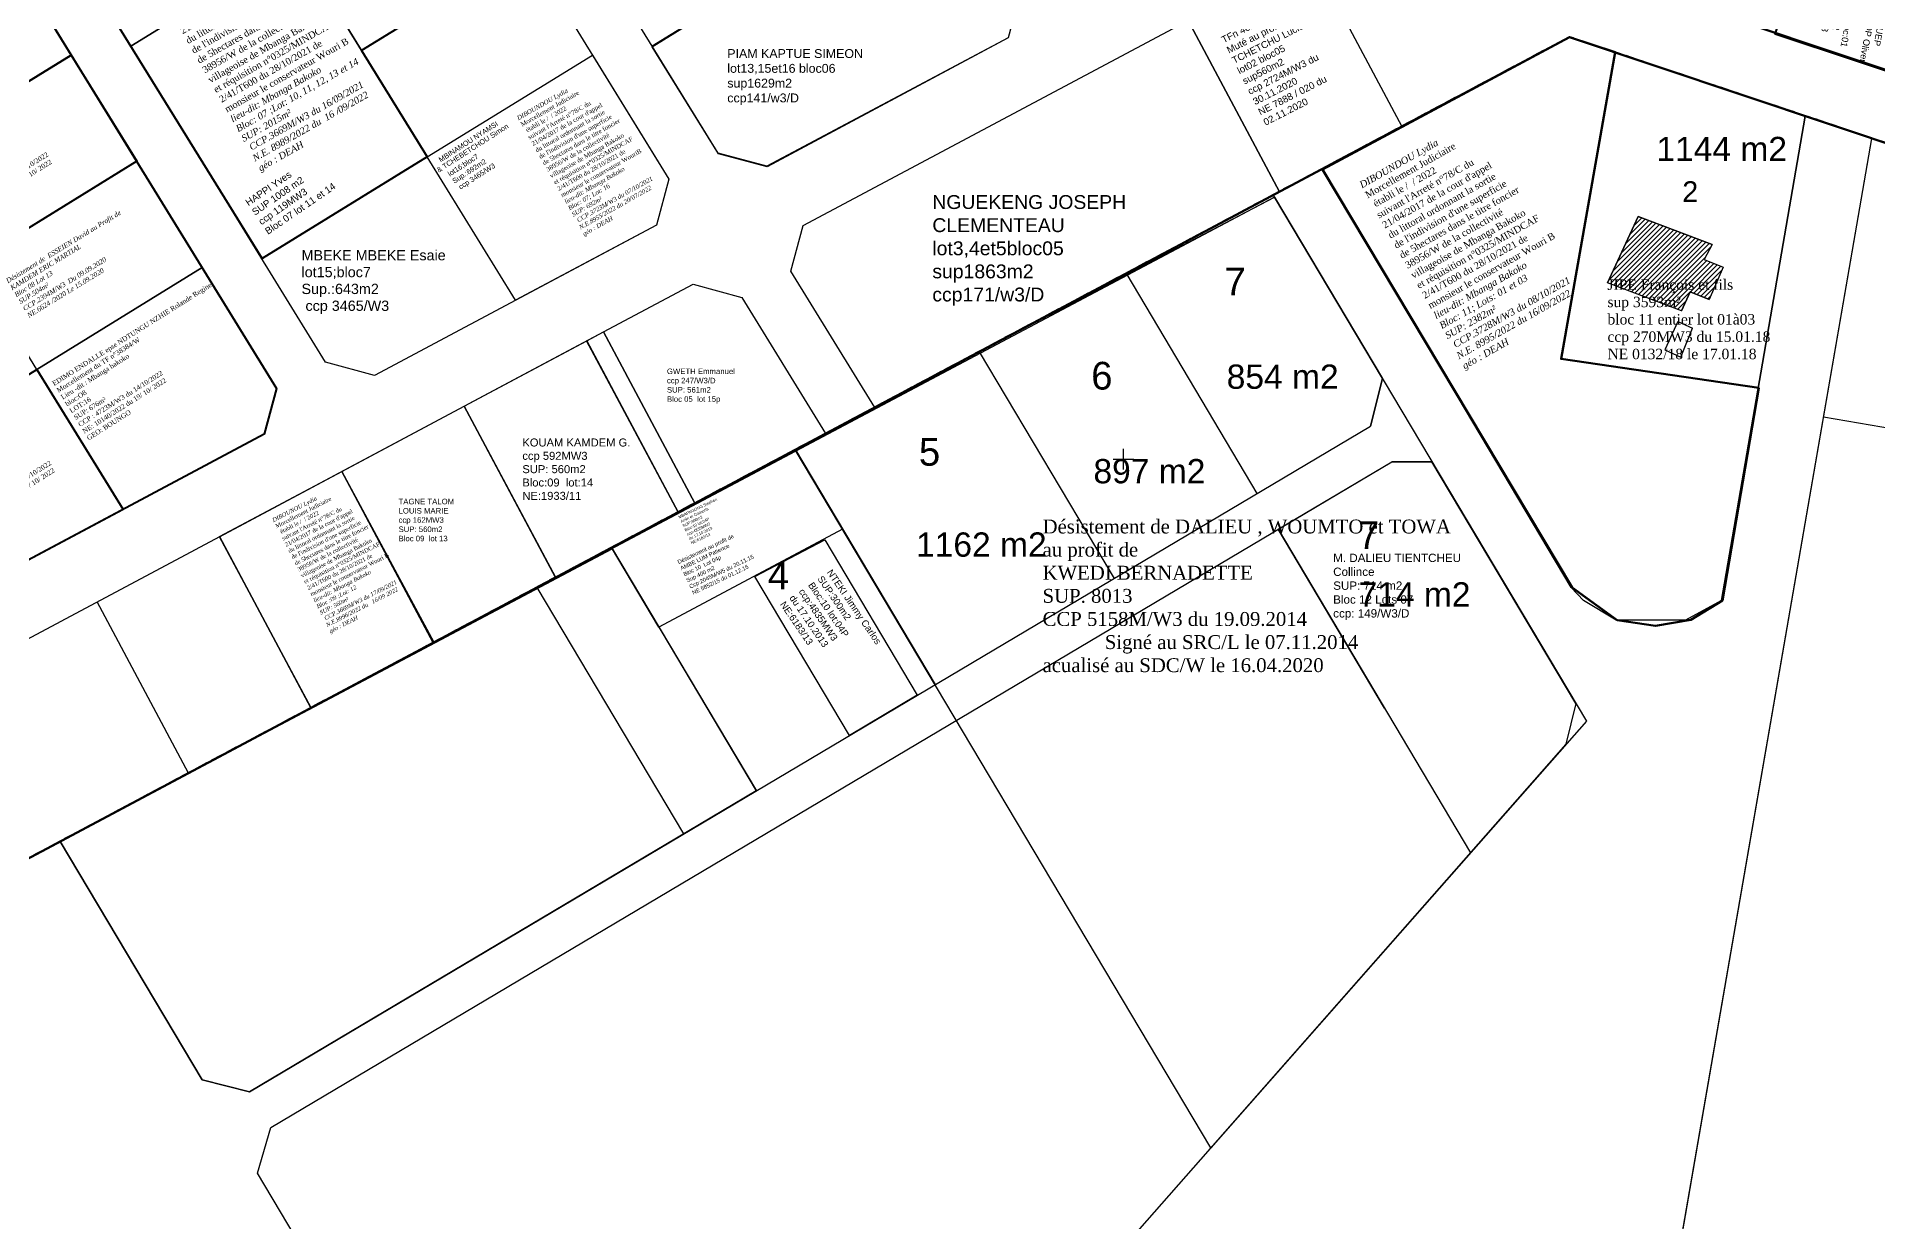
# Model space of a CAD drawing. Header units: millimetres. Extents: x 587399 to 927168, y 438565 to 1444955.
# Drawn here: x 922943.3 to 923208.7, y 1443090.1 to 1443260.9 of the extents above; entities that cross this region are included whole.
import ezdxf
from ezdxf.enums import TextEntityAlignment as Align

# ---------------------------------------------------------------- set-up
doc = ezdxf.new("R2010")
doc.units = ezdxf.units.MM
doc.header["$LTSCALE"] = 2
doc.linetypes.add('Parcelle', pattern=[1.2, 0.8, -0.4])
doc.layers.add('CONTOUR', color=130, linetype='Continuous')
doc.layers.add('end maj 26 02 2021', color=7, linetype='Continuous')
doc.styles.add('Arial 3.0', font='arial.ttf', dxfattribs={"width": 0.99, "height": 1.5})
doc.styles.add('Arial 4.0', font='arial.ttf', dxfattribs={"width": 0.99, "height": 0.8})
doc.styles.get("Standard").update_dxf_attribs({"font": 'arial.ttf'})
doc.styles.add('Times 1.0', font='times.ttf', dxfattribs={"width": 0.99, "height": 1})

msp = doc.modelspace()

# ---------------------------------------------------------------- hatches: boundary and pattern name
at = {"layer": 'end maj 26 02 2021'}
h = msp.add_hatch(dxfattribs=at)
h.set_pattern_fill('ANSI31', scale=4, style=0)
h.set_pattern_definition([(45, (0, 0), (-0.3535533906, 0.3535533906), [])])
h.paths.add_polyline_path([(923174.227, 1443234.999), (923172.25, 1443230.714, -0.0993653), (923172.724, 1443228.349, -0.1580701), (923171.558, 1443224.752), (923180.461, 1443221.377), (923181.745, 1443224.137), (923184.469, 1443223.03), (923186.463, 1443227.694), (923183.739, 1443228.801), (923184.883, 1443230.959)])
h.paths.add_polyline_path([(923169.805, 1443225.417), (923171.558, 1443224.752, 0.1580701), (923172.724, 1443228.349, 0.0993653), (923172.25, 1443230.714)])
h.paths.add_polyline_path([(923179.824, 1443236.338), (923183.615, 1443236.338), (923183.615, 1443240.857), (923179.824, 1443240.857)], flags=9)

# ---------------------------------------------------------------- linework, layer by layer
at = {"color": 6, "lineweight": 40, "flags": 128}
for points in [[(922894.409, 1443336.18), (922901.398, 1443334.357), (922977.875, 1443210.199), (922976.084, 1443203.59), (922935.395, 1443181.901), (922928.36, 1443183.806), (922853.098, 1443305.994), (922854.74, 1443312.863), (922876.58, 1443326.24)], [(922938.817, 1443273.609), (922948.257, 1443258.283), (922924.417, 1443243.597), (922914.977, 1443258.923)], [(922948.257, 1443258.283), (922957.698, 1443242.957), (922933.857, 1443228.272), (922924.417, 1443243.597)], [(922943.297, 1443212.946), (922955.74, 1443192.745), (922935.395, 1443181.901), (922928.36, 1443183.806), (922919.457, 1443198.261)]]:
    msp.add_lwpolyline(points, close=True, dxfattribs=at)
at = {"lineweight": 40, "flags": 128}
msp.add_lwpolyline([(922971.263, 1443289.576), (922980.704, 1443274.25), (923004.543, 1443288.935), (923014.012, 1443273.626), (922990.143, 1443258.924), (922999.582, 1443243.6), (922975.799, 1443228.948), (922947.394, 1443274.874)], close=True, dxfattribs=at)
at = {"color": 3, "lineweight": 50, "flags": 128}
msp.add_lwpolyline([(923164.323, 1443260.865), (923170.917, 1443258.669), (923163.102, 1443214.441), (923191.623, 1443210.267), (923186.38, 1443179.626), (923181.833, 1443176.809), (923176.727, 1443175.931), (923171.184, 1443176.789), (923164.729, 1443181.494), (923128.693, 1443241.789)], close=True, dxfattribs=at)
at = {"color": 7, "flags": 128}
msp.add_lwpolyline([(923023.42, 1443258.28), (923034.461, 1443240.358), (923032.672, 1443233.751), (923012.33, 1443222.91), (922999.58, 1443243.6)], close=True, dxfattribs=at)
at = {"flags": 128}
msp.add_lwpolyline([(922967.138, 1443227.63), (922977.875, 1443210.199), (922976.084, 1443203.59), (922955.74, 1443192.745), (922943.298, 1443212.946)], close=True, dxfattribs=at)
at = {"layer": 'CONTOUR', "lineweight": 40, "flags": 128}
msp.add_lwpolyline([(923209.747, 1443308.63), (923231.754, 1443304.741), (923228.1, 1443284.061), (923240.378, 1443281.892), (923229.582, 1443249.463), (923193.995, 1443261.311)], close=True, dxfattribs=at)
at = {"layer": 'CONTOUR', "flags": 128}
for points in [[(923064.522, 1443300.721), (923085.145, 1443267.377), (923083.367, 1443260.765), (923048.616, 1443242.16), (923041.579, 1443244.052), (923032.043, 1443259.47), (923053.306, 1443272.62), (923043.838, 1443287.928)], [(922987.296, 1443198.234), (923000.512, 1443173.549), (922982.881, 1443164.11), (922969.664, 1443188.794)]]:
    msp.add_lwpolyline(points, close=True, dxfattribs=at)
at = {"layer": 'end maj 26 02 2021', "linetype": 'ByBlock', "lineweight": 50}
msp.add_line((923273.383, 1443234.881), (923175.677, 1443267.606), dxfattribs=at)
at = {"layer": 'end maj 26 02 2021', "color": 7}
for p, q in [((923164.323, 1443260.865), (922919.12, 1443130.165)), ((923164.323, 1443260.865), (923077.418, 1443214.542)), ((923276.347, 1443223.342), (923164.323, 1443260.865)), ((923186.232, 1443179.586), (923198.322, 1443249.477)), ((923158.357, 1442959.768), (923207.914, 1443246.264)), ((923128.658, 1443241.855, 10.551), (923164.584, 1443181.493, 14.257)), ((923079.185, 1443215.484), (923121.784, 1443237.763, 10.551)), ((923121.784, 1443237.763, 10.551), (923137.354, 1443211.602, 12.158)), ((923100, 1443198.5), (923100, 1443201.5)), ((922977.049, 1443103.579, 13.218), (923138.678, 1443199.602, 10.942)), ((923098.5, 1443200), (923101.5, 1443200)), ((923122.314, 1443189.88), (923138.678, 1443199.602)), ((923122.314, 1443189.88), (923138.678, 1443199.602)), ((923138.678, 1443199.602), (923144.491, 1443199.611)), ((923138.678, 1443199.602), (923144.491, 1443199.611)), ((923165.236, 1443164.756, 70.102), (923144.491, 1443199.611, 14.91)), ((923144.491, 1443199.611), (923158.323, 1443176.378)), ((923144.491, 1443199.611), (923158.323, 1443176.378))]:
    msp.add_line(p, q, dxfattribs=at)
at = {"layer": 'end maj 26 02 2021', "color": 7, "lineweight": 0}
for p, q in [((923164.323, 1443260.865), (923138.362, 1443247.027)), ((923276.347, 1443223.342), (923164.323, 1443260.865)), ((923136.291, 1443245.923), (923035.013, 1443191.939))]:
    msp.add_line(p, q, dxfattribs=at)
at = {"layer": 'end maj 26 02 2021', "linetype": 'ByBlock', "ltscale": 0.0014}
for p, q in [((922999.58, 1443243.6), (923023.42, 1443258.28)), ((923023.42, 1443258.28), (923034.46, 1443240.36)), ((923012.33, 1443222.91), (922999.58, 1443243.6)), ((923032.67, 1443233.75), (923012.33, 1443222.91))]:
    msp.add_line(p, q, dxfattribs=at)
at = {"layer": 'end maj 26 02 2021', "color": 7, "lineweight": 30}
for p, q in [((923174.227, 1443234.999, 113.623), (923169.805, 1443225.417, 113.596)), ((923184.883, 1443230.959, 113.811), (923174.227, 1443234.999, 113.623)), ((923184.883, 1443230.959, 113.811), (923183.739, 1443228.801, 114.129)), ((923183.739, 1443228.801, 114.129), (923186.463, 1443227.694, 113.87)), ((923186.463, 1443227.694, 113.87), (923184.469, 1443223.03, 114.091)), ((923180.461, 1443221.377, 113.784), (923169.805, 1443225.417, 113.596)), ((923180.461, 1443221.377, 113.784), (923181.745, 1443224.137, 114.35)), ((923181.745, 1443224.137, 114.35), (923184.469, 1443223.03, 114.091)), ((923179.938, 1443219.834, 113.981), (923178.072, 1443215.783, 113.981)), ((923179.938, 1443219.834, 113.981), (923182.047, 1443218.862, 113.929)), ((923180.393, 1443214.714, 113.924), (923182.047, 1443218.862, 12.306)), ((923178.072, 1443215.783, 113.981), (923180.393, 1443214.714, 113.924))]:
    msp.add_line(p, q, dxfattribs=at)
at = {"layer": 'end maj 26 02 2021', "color": 150}
for p, q in [((923100.484, 1443226.624, 5.276), (923119.249, 1443195.038, -0.159)), ((923079.185, 1443215.484, 10.248), (923098.641, 1443182.795, 12.339)), ((923191.53, 1443210.217, 1.439), (923163.017, 1443214.443, 2.532)), ((922973.981, 1443108.735, 12.335), (923135.609, 1443204.758, 12.419)), ((923200.969, 1443206.11), (923271.103, 1443193.978)), ((923052.682, 1443201.357, 10.17), (923072.849, 1443167.472, 12.338)), ((923122.314, 1443189.88, -1.046), (923150.034, 1443143.22, -9.075)), ((923137.636, 1443164.088), (923122.314, 1443189.88)), ((923137.636, 1443164.088), (923122.314, 1443189.88)), ((923026.178, 1443187.23, 10.092), (923047.057, 1443152.149, 12.337))]:
    msp.add_line(p, q, dxfattribs=at)
at = {"layer": 'end maj 26 02 2021', "color": 7, "extrusion": (-0.027292, 0.045066, 0.998611)}
msp.add_line((923137.354, 1443211.602, 12.158), (923135.609, 1443204.758, 12.419), dxfattribs=at)
at = {"layer": 'end maj 26 02 2021', "linetype": 'ByBlock'}
for p, q in [((923122.314, 1443189.88), (923138.678, 1443199.602)), ((923138.678, 1443199.602), (923144.491, 1443199.611)), ((923144.491, 1443199.611), (923158.323, 1443176.378))]:
    msp.add_line(p, q, dxfattribs=at)
at = {"layer": 'end maj 26 02 2021', "color": 7, "extrusion": (-0.405394, 0.696407, 0.592177)}
msp.add_line((923144.491, 1443199.611, 14.91), (923138.678, 1443199.602, 10.942), dxfattribs=at)
at = {"layer": 'end maj 26 02 2021', "color": 150, "linetype": 'ByBlock'}
msp.add_line((923137.636, 1443164.088), (923122.314, 1443189.88), dxfattribs=at)
at = {"layer": 'end maj 26 02 2021', "linetype": 'ByBlock', "ltscale": 0.0014, "flags": 128}
for points in [[(922985.663, 1443319.587), (923034.462, 1443240.362), (923032.672, 1443233.753), (922991.983, 1443212.064), (922984.948, 1443213.969), (922937.982, 1443290.218)], [(923038.198, 1443193.637), (922919.12, 1443130.165), (922819.826, 1443291.479), (922837.684, 1443302.417), (922844.57, 1443300.771), (922927.395, 1443166.305), (923025.027, 1443218.346)], [(923034.434, 1443303.33), (923053.315, 1443272.678), (923032.029, 1443259.567), (923013.148, 1443290.219)], [(923064.583, 1443300.759), (923085.145, 1443267.377), (923083.355, 1443260.768), (923048.57, 1443242.227), (923041.536, 1443244.132), (923032.029, 1443259.567), (923053.315, 1443272.678), (923043.875, 1443288.004)], [(922971.263, 1443289.576), (922980.703, 1443274.25), (922956.863, 1443259.566), (922947.422, 1443274.892)], [(923004.543, 1443288.935), (923013.983, 1443273.609), (922990.143, 1443258.924), (922990.143, 1443258.924), (922980.703, 1443274.25)], [(923126.957, 1443272.677), (923140.128, 1443247.968), (923122.478, 1443238.561), (923109.308, 1443263.27)], [(923109.308, 1443263.27), (923122.478, 1443238.561), (923064.126, 1443207.457), (923052.035, 1443227.087), (923053.825, 1443233.696)], [(923037.927, 1443225.222), (923044.961, 1443223.316), (923057.052, 1443203.687), (923038.198, 1443193.637), (923025.027, 1443218.346)], [(923022.595, 1443217.049), (923025.027, 1443218.346), (923038.198, 1443193.637), (923035.765, 1443192.34), (923022.589, 1443217.046)], [(923022.595, 1443217.049), (923035.765, 1443192.34), (923018.116, 1443182.933), (923004.946, 1443207.642)], [(922969.647, 1443188.827), (922987.296, 1443198.234), (923000.565, 1443173.577), (922982.818, 1443164.118)], [(923026.178, 1443187.23), (923047.057, 1443152.149), (922973.981, 1443108.735), (922967.129, 1443110.471), (922946.668, 1443144.849)]]:
    msp.add_lwpolyline(points, close=True, dxfattribs=at)
at = {"layer": 'end maj 26 02 2021', "linetype": 'ByBlock', "lineweight": 50, "elevation": -1.484, "flags": 128}
msp.add_lwpolyline([(922749.78, 1442651.98), (922680.93, 1442789.62), (922630.47, 1442890.75), (922594.4, 1442963.04), (922520.17, 1443111.88), (922558.78, 1443132.57), (922636.37, 1443180.55), (922710.2, 1443223.82), (922819.826, 1443291.479), (922919.12, 1443130.165), (923164.323, 1443260.865), (923276.347, 1443223.342), (923264.015, 1443154.291), (923186.652, 1442721.081)], dxfattribs=at)
at = {"layer": 'end maj 26 02 2021', "color": 7, "flags": 128}
for points in [[(922749.78, 1442651.98), (922680.93, 1442789.62), (922630.47, 1442890.75), (922594.4, 1442963.04), (922520.17, 1443111.88), (922558.78, 1443132.57), (922636.37, 1443180.55), (922710.2, 1443223.82), (922819.826, 1443291.479), (922919.12, 1443130.165), (923164.323, 1443260.865), (923276.347, 1443223.342), (923264.015, 1443154.291), (923186.652, 1442721.081)], [(922819.826, 1443291.479), (922919.12, 1443130.165), (923164.323, 1443260.865), (923276.347, 1443223.342)], [(922819.826, 1443291.479), (922919.12, 1443130.165), (923164.323, 1443260.865), (923276.347, 1443223.342), (923264.015, 1443154.291), (923186.652, 1442721.081)], [(922819.826, 1443291.479), (922919.12, 1443130.165), (923164.323, 1443260.865), (923276.347, 1443223.342), (923264.015, 1443154.291), (923186.652, 1442721.081), (923137.832, 1442438.846), (923131.714, 1442436.923), (923080.257, 1442488.904)], [(922819.826, 1443291.479), (922919.12, 1443130.165), (923164.323, 1443260.865), (923276.347, 1443223.342), (923264.015, 1443154.291), (923186.652, 1442721.081)], [(923276.347, 1443223.342), (923164.323, 1443260.865), (922919.12, 1443130.165), (922824.02, 1443284.666)]]:
    msp.add_lwpolyline(points, dxfattribs=at)
at = {"layer": 'end maj 26 02 2021', "color": 3, "lineweight": 30, "elevation": -1.484, "flags": 128}
msp.add_lwpolyline([(922749.78, 1442651.98), (922680.93, 1442789.62), (922630.47, 1442890.75), (922594.4, 1442963.04), (922520.17, 1443111.88), (922558.78, 1443132.57), (922636.37, 1443180.55), (922710.2, 1443223.82), (922819.826, 1443291.479), (922919.12, 1443130.165), (923164.323, 1443260.865), (923276.347, 1443223.342), (923264.015, 1443154.291), (923186.652, 1442721.081)], dxfattribs=at)
at = {"layer": 'end maj 26 02 2021', "linetype": 'ByBlock', "flags": 128}
msp.add_lwpolyline([(923203.141, 1443288.618), (923219.793, 1443285.644), (923209.911, 1443256.141), (923194.043, 1443261.456)], close=True, dxfattribs=at)
msp.add_lwpolyline([(923203.141, 1443288.618), (923219.793, 1443285.644), (923209.911, 1443256.141), (923194.043, 1443261.456)], close=True, dxfattribs=at)
at = {"layer": 'end maj 26 02 2021', "color": 5, "linetype": 'ByBlock', "flags": 128}
msp.add_lwpolyline([(922980.703, 1443274.25), (922999.583, 1443243.598), (922975.743, 1443228.914), (922956.863, 1443259.566)], close=True, dxfattribs=at)
at = {"layer": 'end maj 26 02 2021', "color": 3, "linetype": 'ByBlock', "lineweight": -3, "ltscale": 0.0014, "flags": 128}
for points in [[(923126.957, 1443272.677), (923140.128, 1443247.968), (923122.478, 1443238.561), (923109.308, 1443263.27)], [(923026.267, 1443187.083), (923047.06, 1443152.151), (922973.981, 1443108.735), (922967.129, 1443110.471), (922946.668, 1443144.849)]]:
    msp.add_lwpolyline(points, close=True, dxfattribs=at)
at = {"layer": 'end maj 26 02 2021', "color": 7, "linetype": 'Parcelle', "lineweight": 40, "flags": 128}
msp.add_lwpolyline([(923276.347, 1443223.342), (923164.323, 1443260.865), (922919.12, 1443130.165)], dxfattribs=at)
at = {"layer": 'end maj 26 02 2021', "color": 150, "flags": 128}
for points in [[(923164.323, 1443260.865), (923198.322, 1443249.477), (923186.232, 1443179.586), (923181.679, 1443176.777), (923176.572, 1443175.908), (923171.03, 1443176.777), (923166.357, 1443179.6), (923164.584, 1443181.493), (923128.658, 1443241.855)], [(923207.914, 1443246.264), (923276.347, 1443223.342), (923208.449, 1442843.14), (923141.628, 1442834.971), (923137.517, 1442839.291), (923156.482, 1442948.929), (923159.949, 1442951.374), (923173.745, 1442948.987), (923174.597, 1442953.914), (923160.802, 1442956.301), (923158.357, 1442959.768)], [(922946.668, 1443144.849), (922967.129, 1443110.471), (922973.981, 1443108.735), (923135.609, 1443204.758), (923137.354, 1443211.602), (923121.784, 1443237.763)]]:
    msp.add_lwpolyline(points, close=True, dxfattribs=at)
at = {"layer": 'end maj 26 02 2021', "color": 150, "linetype": 'ByBlock', "lineweight": -3, "ltscale": 0.0014, "flags": 128}
for points in [[(923164.323, 1443260.865), (923198.322, 1443249.477), (923186.232, 1443179.586), (923181.679, 1443176.777), (923176.572, 1443175.908), (923171.03, 1443176.777), (923164.584, 1443181.493), (923164.584, 1443181.493), (923128.658, 1443241.855)], [(923164.323, 1443260.865), (923198.322, 1443249.477), (923186.232, 1443179.586), (923181.03, 1443176.777), (923171.03, 1443176.777), (923164.584, 1443181.493), (923128.658, 1443241.855)], [(922957.698, 1443242.956), (922967.138, 1443227.63), (922943.297, 1443212.946), (922933.857, 1443228.272)]]:
    msp.add_lwpolyline(points, close=True, dxfattribs=at)
at = {"layer": 'end maj 26 02 2021', "color": 150, "flags": 128}
msp.add_lwpolyline([(923170.913, 1443258.657), (923163.017, 1443214.443)], dxfattribs=at)
at = {"layer": 'end maj 26 02 2021', "color": 6, "linetype": 'ByBlock', "lineweight": -3, "ltscale": 0.0014, "flags": 128}
msp.add_lwpolyline([(923121.585, 1443238.085), (923166.754, 1443162.217), (923112.599, 1443100.686), (923052.68, 1443201.356)], close=True, dxfattribs=at)
at = {"layer": 'end maj 26 02 2021', "color": 7, "lineweight": 30, "elevation": 113.623, "flags": 128}
msp.add_lwpolyline([(923174.227, 1443234.999), (923184.883, 1443230.959), (923183.739, 1443228.801), (923186.463, 1443227.694), (923184.469, 1443223.03), (923181.745, 1443224.137), (923180.461, 1443221.377), (923169.805, 1443225.417)], close=True, dxfattribs=at)
at = {"layer": 'end maj 26 02 2021', "linetype": 'ByBlock', "ltscale": 0.0014, "flags": 128}
for points in [[(923004.946, 1443207.642), (923018.116, 1443182.933), (923000.467, 1443173.525), (922987.296, 1443198.234), (923004.946, 1443207.642)], [(923004.946, 1443207.642), (923018.116, 1443182.993), (923000.467, 1443173.525)], [(922969.647, 1443188.827), (922982.818, 1443164.118), (922965.168, 1443154.71), (922951.998, 1443179.419)]]:
    msp.add_lwpolyline(points, dxfattribs=at)
at = {"layer": 'end maj 26 02 2021', "linetype": 'ByBlock', "lineweight": -3, "ltscale": 0.0014, "flags": 128}
for points in [[(923052.68, 1443201.36), (923059.5, 1443189.9), (923033, 1443175.77), (923026.18, 1443187.23)], [(923056.92, 1443188.37), (923070.27, 1443165.94), (923060.5, 1443160.13), (923046.85, 1443183.06)]]:
    msp.add_lwpolyline(points, close=True, dxfattribs=at)
at = {"layer": 'end maj 26 02 2021', "color": 150, "linetype": 'ByBlock', "lineweight": -3, "ltscale": 0.0014, "flags": 128}
msp.add_lwpolyline([(923052.68, 1443201.36), (923059.5, 1443189.9)], dxfattribs=at)
at = {"layer": 'end maj 26 02 2021', "color": 150, "elevation": 12.547, "flags": 128}
msp.add_lwpolyline([(923138.678, 1443199.602), (923144.491, 1443199.611), (923165.236, 1443164.756), (923163.811, 1443158.872), (923091.771, 1443077.023), (923071.866, 1443054.407), (923063.666, 1443015.22), (923006.12, 1442919.035), (922999.369, 1442919.192), (922944.678, 1443026.313), (922947.556, 1443036.041), (923002.481, 1443068.671), (922998.389, 1443075.546), (922994.95, 1443073.503), (922988.261, 1443074.966), (922975.142, 1443097.008), (922977.049, 1443103.579)], close=True, dxfattribs=at)
at = {"layer": 'end maj 26 02 2021', "color": 150}
msp.add_lwpolyline([(923026.18, 1443187.23), (923047.06, 1443152.15), (923036.6, 1443145.94), (923015.43, 1443181.5)], close=True, dxfattribs=at)

# ---------------------------------------------------------------- texts
at = {"color": 250, "attachment_point": 1}
for s, insert, char_height, width, rotation in [("\\A1;{\\fTimes New Roman|b0|i1|c0|p18;\\C7;DIBOUNDOU Lydia\\P\\A0;\\fTimes New Roman|b0|i0|c0|p18;\\C1;Morcellement Judiciaire  \\P établi le /  / 2022\\Psuivant l'Arreté n°78/C du \\P21/04/2017 de la cour d'appel\\Pdu littoral ordonnant la sortie \\Pde l'indivision d'une superficie\\Pde 5hectares dans le titre foncier\\P38956/W de la collectivité\\Pvillageoise de Mbanga Bakoko\\Pet réquisition n°0325/MINDCAF\\P2/41/T600 du 28/10/2021 de \\Pmonsieur le conservateur Wouri B\\A1;\\fTimes New Roman|b0|i1|c0|p18;\\C7;\\Plieu-dit: Mbanga Bakoko\\P\\C256;Bloc: 07 ;Lot: 10, 11, 12, 13 et 14 \\PSUP: 2015m²\\P CCP.3669M/W3 du 16/09/2021\\PN.E. 8989/2022 du  16 /09/2022\\P\\C1;géo : DEAH}", (922960.633, 1443267.771), 0.975, 36.69201, 29.58016), ("\\A1;{\\fTimes New Roman|b0|i1|c0|p18;\\C7;DIBOUNDOU Lydia\\P\\A0;\\fTimes New Roman|b0|i0|c0|p18;\\C1;Morcellement Judiciaire  \\P établi le /  / 2022\\Psuivant l'Arreté n°78/C du \\P21/04/2017 de la cour d'appel\\Pdu littoral ordonnant la sortie \\Pde l'indivision d'une superficie\\Pde 5hectares dans le titre foncier\\P38956/W de la collectivité\\Pvillageoise de Mbanga Bakoko\\Pet réquisition n°0325/MINDCAF\\P2/41/T600 du 28/10/2021 de \\Pmonsieur le conservateur WouriB\\A1;\\fTimes New Roman|b0|i1|c0|p18;\\P\\C7;lieu-dit: Mbanga Bakoko\\P\\C256;Bloc: 07; Lot: 16\\PSUP: 692m²\\P CCP.3723M/W3 du 07/10/2021\\PN.E.8955/2022 du 20/07/2022\\P\\C1;géo : DEAH}", (923012.446, 1443249.42), 0.64, 19.16653, 29.58016), ("\\A1;{\\fTimes New Roman|b0|i1|c0|p18;\\C7;DIBOUNDOU Lydia\\P\\A0;\\fTimes New Roman|b0|i0|c0|p18;\\C1;Morcellement Judiciaire \\P établi le /  / 2022\\Psuivant l'Arreté n°78/C du \\P21/04/2017 de la cour d'appel\\Pdu littoral ordonnant la sortie \\Pde l'indivision d'une superficie\\Pde 5hectares dans le titre foncier\\P38956/W de la collectivité\\Pvillageoise de Mbanga Bakoko\\Pet réquisition n°0325/MINDCAF\\P2/41/T600 du 28/10/2021 de \\Pmonsieur le conservateur Wouri B\\P\\A1;\\fTimes New Roman|b0|i1|c0|p18;\\C7;lieu-dit: Mbanga Bakoko\\P\\C256;Bloc: 11; Lots: 01 et 03\\PSUP: 2382m²\\P CCP.3728M/W3 du 08/10/2021\\PN.E. 8995/2022 du 16/09/2022\\P\\C1;géo : DEAH}", (923133.898, 1443239.902), 1, 31.13217, 29.58016), ("\\A1;{\\fTimes New Roman|b0|i1|c0|p18;\\C7;DIBOUNOU Lydia\\P\\A0;\\fTimes New Roman|b0|i0|c0|p18;\\C1;Morcellement Judiciaire \\P établi le /  / 2022\\Psuivant l'Arreté n°78/C du \\P21/04/2017 de la cour d'appel\\Pdu littoral ordonnant la sortie \\Pde l'indivision d'une superficie\\Pde 5hectares dans le titre foncier\\P38956/W de la collectivité\\Pvillageoise de Mbanga Bakoko\\Pet réquisition n°0325/MINDCAF\\P2/41/T600 du 28/10/2021 de \\Pmonsieur le conservateur Wouri B\\A1;\\fTimes New Roman|b0|i1|c0|p18;\\C7;\\Plieu-dit: Mbanga Bakoko\\P\\C256;Bloc :09 ;Lot: 12\\PSUP: 560m²\\P CCP.3669M/W3 du 17/09/2021\\PN.E.8996/2022 du   16/09/2022\\P\\C1;géo : DEAH}", (922977.167, 1443191.434), 0.6, 14.65838, 27.09483)]:
    msp.add_mtext(s, dxfattribs=dict(at, insert=insert, char_height=char_height, width=width, rotation=rotation))
at = {"char_height": 0.6982, "width": 41.84965, "attachment_point": 1, "rotation": 32.29402}
for s, insert in [('{\\fTimes New Roman|b0|i0|c0|p18;EKOE Jean Serge\\P\\C1;Morcellement du TF n°38384/W\\C256;\\PLieu -dit : Mbanga bakoko\\Pbloc:O8\\PLOT:12\\PSUP: 504m²\\PCCP : 4723M/W3 du 14/10/2022\\PNE: 10141/2022 du 19/ 10/ 2022 \\PGEO: BOUNGO}', (922928.929, 1443242.641)), ('\\pt9.077;{\\fTimes New Roman|b0|i0|c0|p18;EDIMO ENDALLE epse NDTUNGU NZHIE Rolande Regine\\P\\ptz;\\C1;Morcellement du TF n°38384/W\\C256;\\PLieu -dit : Mbanga bakoko\\Pbloc:O8\\PLOT:16\\PSUP: 676m²\\PCCP : 4723M/W3 du 14/10/2022\\PNE: 10140/2022 du 19/ 10/ 2022 \\PGEO: BOUNGO}', (922945.427, 1443211.126)), ('{\\fTimes New Roman|b0|i0|c0|p18;NDTUNGU NZHIE Mathieu\\P\\C1;Morcellement du TF n°38384/W\\C256;\\PLieu -dit : Mbanga bakoko\\Pbloc:O8\\PLOT:15\\PSUP: 627m²\\PCCP : 4723M/W3 du 14/10/2022\\PNE: 10142/2022 du 19/ 10/ 2022 \\PGEO: BOUNGO}', (922929.35, 1443198.142))]:
    msp.add_mtext(s, dxfattribs=dict(at, insert=insert))
at = {"layer": 'end maj 26 02 2021', "linetype": 'ByBlock'}
for s, height, p in [('& TCHEBETCHOU Simon', 0.73987, (923001.267, 1443241.294)), ('MBINAMOU NYAMSI', 0.73987, (923001.544, 1443242.78)), ('lot16;bloc7', 0.73987, (923002.86, 1443240.738)), ('Sup.:692m2', 0.7399, (923003.517, 1443239.717)), (' ccp 3465/W3', 0.73987, (923004.175, 1443238.697))]:
    msp.add_text(s, height=height, rotation=32.79787, dxfattribs=at).set_placement(p)
at = {"layer": 'end maj 26 02 2021', "color": 7, "style": 'Arial 4.0', "width": 0.99}
for s, p in [('1144 m2', (923186.272, 1443244.729)), ('854 m2', (923122.959, 1443211.891)), ('897 m2', (923103.744, 1443198.26)), ('1162 m2', (923079.505, 1443187.675)), ('714 m2', (923141.974, 1443180.49))]:
    msp.add_text(s, height=3.5, dxfattribs=at).set_placement(p, align=Align.MIDDLE_CENTER)
at = {"layer": 'end maj 26 02 2021', "color": 7, "style": 'Arial 3.0', "width": 0.99}
for s, height, p in [('2', 3, (923181.731, 1443238.597)), ('7', 4, (923116.108, 1443225.616)), ('6', 4, (923096.886, 1443212.03)), ('5', 4, (923072.036, 1443201.02)), ('7', 4, (923135.348, 1443189.046)), ('4', 4, (923050.235, 1443183.217))]:
    msp.add_text(s, height=height, dxfattribs=at).set_placement(p, align=Align.MIDDLE)
at = {"layer": 'end maj 26 02 2021', "linetype": 'ByBlock'}
for s, height, p in [('lot15;bloc7', 1.47975, (922981.471, 1443226.237)), ('MBEKE MBEKE Esaie', 1.47975, (922981.471, 1443228.666)), ('Sup.:643m2', 1.4797, (922981.471, 1443223.808)), (' ccp 3465/W3', 1.47975, (922981.471, 1443221.38))]:
    msp.add_text(s, height=height, dxfattribs=at).set_placement(p)
at = {"layer": 'end maj 26 02 2021', "linetype": 'ByBlock', "attachment_point": 1}
for s, insert, char_height, width, rotation in [('MBOUGUEP NGANSOP Oliver Micheal\\Plot:16p Bloc:01\\Psup:500m2\\Pccp4555/w3\\Pdu 26.02.13\\PNE1278/13', (923210.463, 1443266.983), 0.93371, 13.39565, 259.61634), ('HAPPI Yves\\PSUP 1008 m2\\Pccp 119MW3\\PBloc 07 lot 11 et 14', (922973.245, 1443237.289), 1, 14.4647, 34.44698), ('MBAPNGONG Stephen\\PAmin et Consorts\\PSUP:400m2\\PBloc:10 lot:04P\\Pccp:4835MW3\\Pdu 17.10.2013\\PNE:6182/13', (923035.767, 1443191.783), 0.41197, 45.51952, 25.58403), ('NTEKI Jimmy Carlos\\PSUP:300m2\\PBloc:10 lot:04P\\Pccp:4835MW3\\Pdu 17.10.2013\\PNE:6183/13', (923057.988, 1443184.215), 0.98087, 108.37979, 304.28279)]:
    msp.add_mtext(s, dxfattribs=dict(at, insert=insert, char_height=char_height, width=width, rotation=rotation))
at = {"layer": 'end maj 26 02 2021', "color": 2, "linetype": 'ByBlock', "insert": (923114, 1443260.848), "char_height": 1, "width": 16.9, "attachment_point": 1, "rotation": 26.95684}
msp.add_mtext('\\A1;{\\C1;TFn 4027/WB\\PMuté au profit \\C7;de LENDO TCHETCHU Lucien serge \\Plot02 bloc05\\Psup560m2\\Pccp 2724M/W3 du 30.11.2020\\PNE 7888 / 020 du \\P02.11.2020}', dxfattribs=at)
at = {"layer": 'end maj 26 02 2021', "color": 2, "linetype": 'ByBlock', "attachment_point": 1}
for s, insert, char_height, width in [('PIAM KAPTUE SIMEON\\Plot13,15et16 bloc06\\Psup1629m2\\Pccp141/w3/D', (923042.869, 1443259.132), 1.28, 21.632), ('NGUEKENG JOSEPH\\PCLEMENTEAU\\Plot3,4et5bloc05\\Psup1863m2\\Pccp171/w3/D', (923072.44, 1443238.075), 2, 33.8)]:
    msp.add_mtext(s, dxfattribs=dict(at, insert=insert, char_height=char_height, width=width))
at = {"layer": 'end maj 26 02 2021', "color": 150, "linetype": 'ByBlock', "lineweight": -3, "ltscale": 0.0014, "insert": (922938.765, 1443225.937), "char_height": 0.7, "width": 21.28271, "attachment_point": 1, "rotation": 31.41212, "style": 'Times 1.0'}
msp.add_mtext('{\\fTimes New Roman|b0|i1|c0|p18;\\C1;Désistement de  ESSEIEN David\\C7; au Profit de KAMDEM ERIC MARTIAL\\PBloc 08 Lot 13\\PSUP.504m²\\PCCP.2394M/W3  Du 09.09.2020\\PNE.6624 /2020 Le 15.09.2020}', dxfattribs=at)
at = {"layer": 'end maj 26 02 2021', "color": 150, "linetype": 'ByBlock', "lineweight": -3, "ltscale": 0.0014, "attachment_point": 1, "style": 'Times 1.0'}
for s, insert, char_height, width in [('JIPE François et fils\\Psup 3593m²\\Pbloc 11 entier lot 01à03\\Pccp 270MW3 du 15.01.18\\PNE 0132/18 le 17.01.18', (923169.8, 1443225.915), 1.5, 26.14192), ('{\\C1;Désistement de DALIEU , WOUMTO et TOWA\\Pau profit de\\C256;\\PKWEDI BERNADETTE \\PSUP. 8013\\PCCP 5158M/W3 du 19.09.2014\\P         \\C1;   Signé au SRC/L le 07.11.2014\\Pacualisé au SDC/W le 16.04.2020}', (923088.337, 1443191.28, -12.396), 2, 167.13936)]:
    msp.add_mtext(s, dxfattribs=dict(at, insert=insert, char_height=char_height, width=width))
at = {"layer": 'end maj 26 02 2021', "linetype": 'ByBlock', "attachment_point": 1}
for s, insert, char_height, width in [('GWETH Emmanuel\\Pccp 247/W3/D\\PSUP: 561m2\\PBloc 05  lot 15p', (923034.166, 1443213.062), 0.8, 209.0854), ('KOUAM KAMDEM G.\\Pccp 592MW3\\PSUP: 560m2\\PBloc:09  lot:14\\PNE:1933/11', (923013.315, 1443202.973), 1.15371, 301.53773), ('TAGNE TALOM\\PLOUIS MARIE\\Pccp 162MW3\\PSUP: 560m2\\PBloc 09  lot 13', (922995.464, 1443194.281), 0.8, 209.09), ('M. DALIEU TIENTCHEU\\PCollince\\PSUP: 714 m2\\PBloc 12 Lots 07\\Pccp: 149/W3/D', (923130.243, 1443186.354), 1.2, 67.7432)]:
    msp.add_mtext(s, dxfattribs=dict(at, insert=insert, char_height=char_height, width=width))
at = {"layer": 'end maj 26 02 2021', "linetype": 'ByBlock', "ltscale": 0.0014, "insert": (923035.614, 1443185.377), "char_height": 0.58717, "width": 99.2798, "attachment_point": 1, "rotation": 25.53984}
msp.add_mtext('{\\C1;Désistement au profit de\\P\\C7;AMBE LUM Patience\\PBloc 10  Lot 04p\\PSup 400 m2\\PCcp:2045M/W5 du 20.11.15\\PNE 5852/15 du 01.12.15}', dxfattribs=at)

doc.saveas('drawing.dxf')
